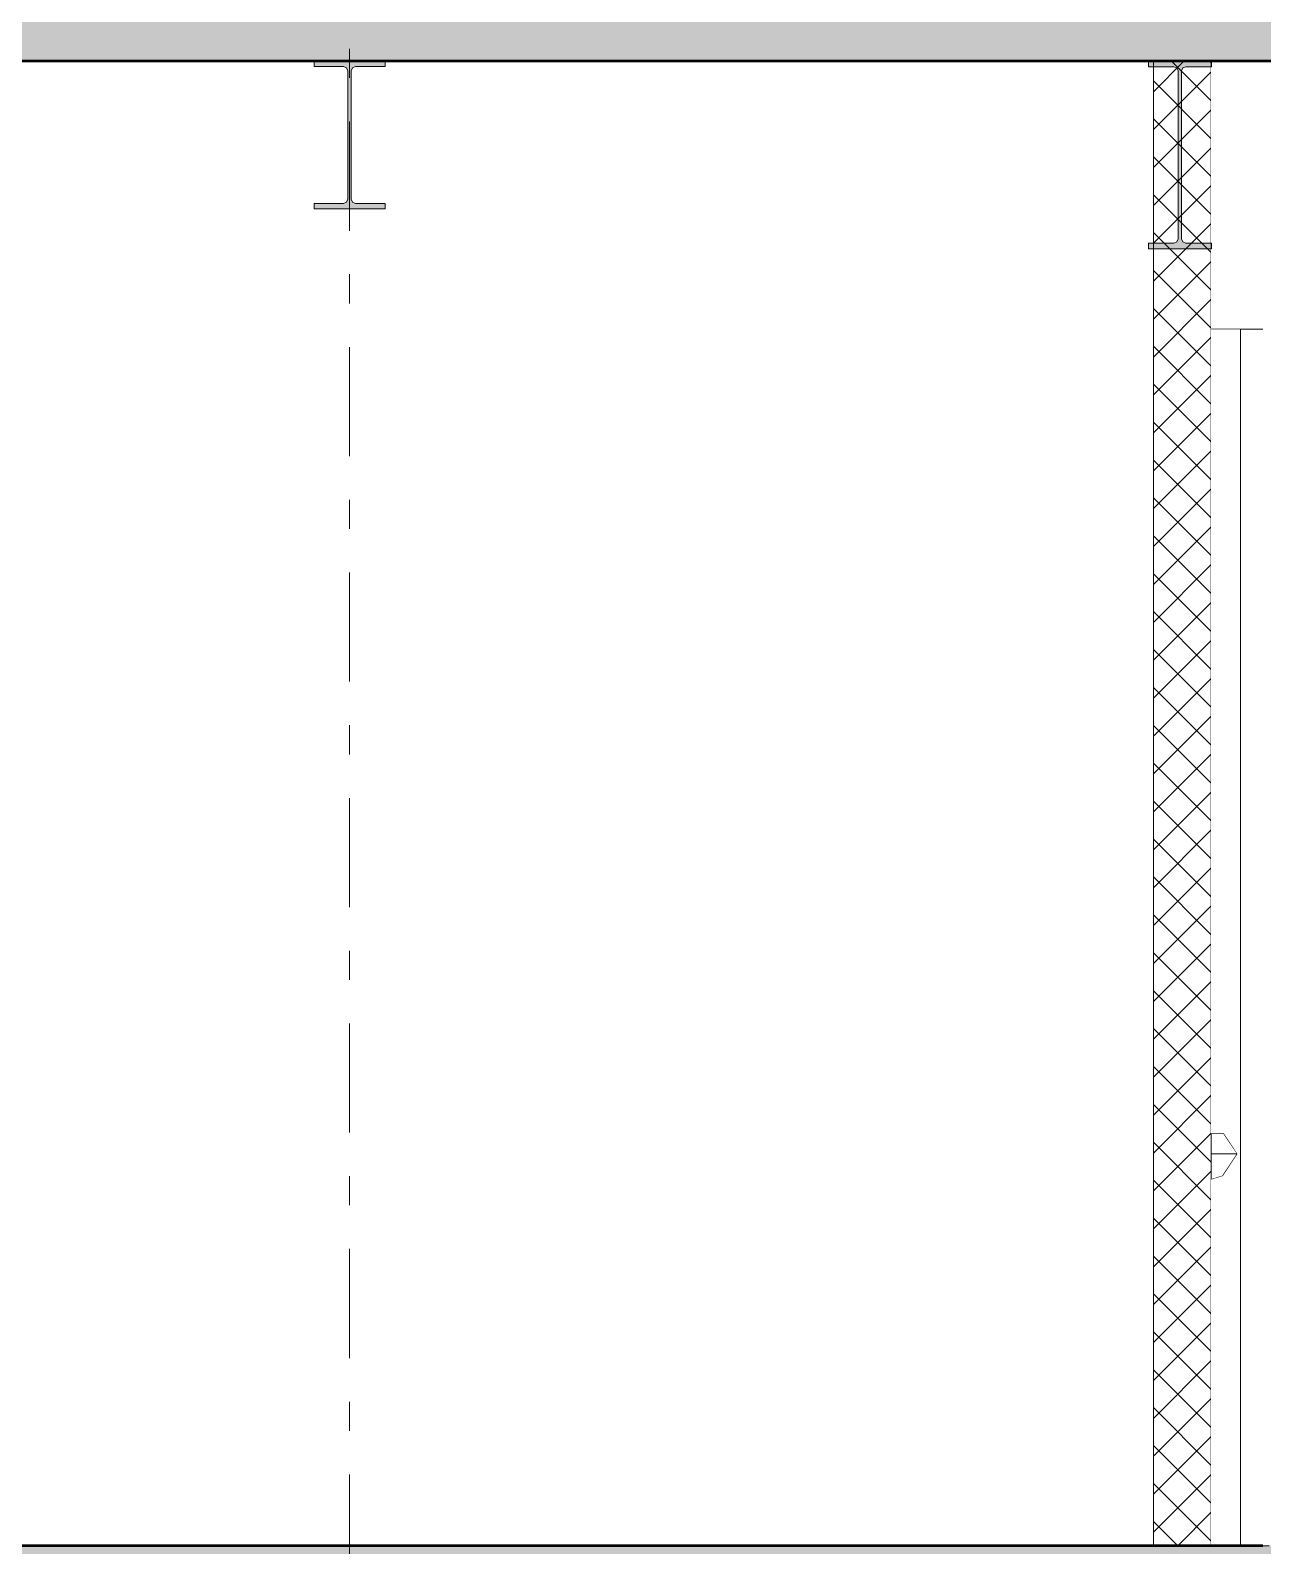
# Model space of a CAD drawing. Header units: millimetres. Extents: x -48147 to 1417267, y -496296 to 18123.
# Drawn here: x 1389794 to 1392783, y -491273 to -487598 of the extents above; entities that cross this region are included whole.
import ezdxf
from ezdxf.enums import TextEntityAlignment as Align

# ---------------------------------------------------------------- set-up
doc = ezdxf.new("R2010")
doc.units = ezdxf.units.MM
doc.header["$MEASUREMENT"] = 0
for name, pattern in [('Dashed', [2822.222233, 1411.111116, -1411.111116]), ('Double Dashed', [546.805537, 264.583325, -105.833328, 70.555556, -105.833328]), ('Wipeout_Contour', [1000, 0, -1000])]:
    doc.linetypes.add(name, pattern=pattern)
for name, color, linetype, lineweight, true_color in [('0_Pen_No__105', 7, 'Continuous', 15, 0xa6a6a6), ('A-230-M_FLOOR.IFC Import_Pen_No__109', 7, 'Continuous', 15, 0xa6a6a6), ('A-230-M_FLOOR.IFC Import_Pen_No__29', 7, 'Continuous', 50, 0x2a2a2a), ('New_A-15-MG_Structural_Grid_Phase_2_Pen_No__222', 7, 'Continuous', 13, 0x65af33), ('New_A-25-M_Wall_Int_Pen_No__107', 7, 'Continuous', 15, 0xa6a6a6), ('New_A-35-M_FFE_Sanitary_Pen_No__64', 7, 'Continuous', 20, 0x606060)]:
    doc.layers.add(name, color=color, linetype=linetype, lineweight=lineweight, true_color=true_color)
for name, color, linetype in [('A-230-M_FLOOR.IFC Import', 7, 'Continuous'), ('A-25-M_Wall_Int', 7, 'Continuous'), ('New_A-15-MG_Structural_Grid_Phase_2', 7, 'Continuous'), ('New_A-25-M_Wall_Int', 7, 'Continuous'), ('New_A-35-M_FFE_Sanitary', 7, 'Continuous'), ('S-280-M_STRUCT_FRAME.IFC Import', 7, 'Continuous')]:
    doc.layers.add(name, color=color, linetype=linetype)
for name, color, linetype, lineweight in [('A-25-M_Wall_Int_Pen_No__87', 8, 'Continuous', 20), ('New_A-25-M_Wall_Int_Pen_No__1', 7, 'Continuous', 13), ('New_A-25-M_Wall_Int_Pen_No__87', 8, 'Continuous', 20), ('S-280-M_STRUCT_FRAME.IFC Import_Pen_No__1', 7, 'Continuous', 13), ('S-280-M_STRUCT_FRAME.IFC Import_Pen_No__160', 5, 'Continuous', 200)]:
    doc.layers.add(name, color=color, linetype=linetype, lineweight=lineweight)
doc.styles.add('GENERATED_STYLE_2', font='')
doc.styles.get('GENERATED_STYLE_2').set_extended_font_data('Swis721 BT')
pattern_1 = [(0, (1376122.47, -491272.82), (0, 389.7114), [24.375, -200.625]), (0, (1376234.97, -491077.97), (0, 389.7114), [24.375, -200.625]), (60, (1376122.47, -491272.82), (-337.5, 194.8557), [24.375, -200.625]), (60, (1376347.47, -491272.82), (-337.5, 194.8557), [24.375, -200.625]), (120, (1376146.84, -491272.82), (337.5, 194.8557), [24.375, -200.625]), (120, (1376371.84, -491272.82), (337.5, 194.8557), [24.375, -200.625]), (0, (1376122.47, -491235.32), (0, 75), [0, -75, 0, -112.5]), (45, (1376159.97, -491235.32), (-53.03301, 53.03301), [0, -56.25, 0, -93.75])]

# ---------------------------------------------------------------- blocks, each defined once
blk = doc.blocks.new('Section Elem_45_2', base_point=(1376122.5, -491272.8))
at = {"color": 254, "linetype": 'Wipeout_Contour', "lineweight": 0, "ltscale": 64797155.62943944}
blk.add_wipeout([(1388131.6, -487672.8), (1388004.6, -487672.8), (1388004.6, -491272.8), (1392201.7, -491272.8), (1392201.7, -487672.8), (1390654.5, -487672.8), (1390654.5, -487685.8), (1390582.7, -487685.8), (1390575.5, -487688.8), (1390572.5, -487696), (1390572.5, -488007.6), (1390575.5, -488014.8), (1390582.7, -488017.8), (1390654.5, -488017.8), (1390654.5, -488030.8), (1390482.3, -488030.8), (1390482.3, -488017.8), (1390554.2, -488017.8), (1390561.4, -488014.8), (1390564.4, -488007.6), (1390564.4, -487696), (1390561.4, -487688.8), (1390554.2, -487685.8), (1390482.3, -487685.8), (1390482.3, -487672.8), (1388303.1, -487672.8), (1388303.1, -487684.3), (1388231.3, -487684.3), (1388224.1, -487687.3), (1388221.1, -487694.5), (1388221.1, -488006.1), (1388224.1, -488013.3), (1388231.3, -488016.3), (1388303.1, -488016.3), (1388303.1, -488027.8), (1388131.6, -488027.8), (1388131.6, -488016.3), (1388203.5, -488016.3), (1388210.7, -488013.3), (1388213.7, -488006.1), (1388213.7, -487694.5), (1388210.7, -487687.3), (1388203.5, -487684.3), (1388131.6, -487684.3)], dxfattribs=at).dxf.layer = 'New_A-25-M_Wall_Int'
at = {"color": 254, "linetype": 'Wipeout_Contour', "lineweight": 0, "ltscale": 14757032.83511702}
blk.add_wipeout([(1392341.7, -487672.8), (1392341.7, -491272.8), (1392517.9, -491272.8), (1392517.9, -488127.4), (1392505.6, -488127.4), (1392505.6, -488114.1), (1392517.9, -488114.1), (1392517.9, -487686.1), (1392505.6, -487686.1), (1392505.6, -487672.8)], dxfattribs=at).dxf.layer = 'New_A-25-M_Wall_Int'
blk = doc.blocks.new('Section Elem_352_2', base_point=(1376122.5, -491272.8))
at = {"color": 254, "linetype": 'Wipeout_Contour', "lineweight": 0, "ltscale": 5903229.064526692}
blk.add_wipeout([(1392341.7, -487672.8), (1392201.7, -487672.8), (1392201.7, -491272.8), (1392341.7, -491272.8)], dxfattribs=at).dxf.layer = 'New_A-25-M_Wall_Int'
blk = doc.blocks.new('Section Elem_359_2', base_point=(1376122.5, -491272.8))
at = {"color": 254, "linetype": 'Wipeout_Contour', "lineweight": 0, "ltscale": 4429365.884844554}
blk.add_wipeout([(1392657.9, -490289.1), (1392657.9, -490322.7), (1392677.5, -490322.7)], dxfattribs=at).dxf.layer = 'New_A-35-M_FFE_Sanitary'
at = {"color": 254, "linetype": 'Wipeout_Contour', "lineweight": 0, "ltscale": 5905802.290804926}
blk.add_wipeout([(1392657.9, -490272.8), (1392657.9, -490272.9), (1392688.7, -490272.9), (1392688.5, -490272.8)], dxfattribs=at).dxf.layer = 'New_A-35-M_FFE_Sanitary'
at = {"color": 254, "linetype": 'Wipeout_Contour', "lineweight": 0, "ltscale": 5905847.674940048}
blk.add_wipeout([(1392657.9, -490322.7), (1392657.9, -490322.8), (1392677.6, -490322.8), (1392677.5, -490322.7)], dxfattribs=at).dxf.layer = 'New_A-35-M_FFE_Sanitary'
at = {"color": 254, "linetype": 'Wipeout_Contour', "lineweight": 0, "ltscale": 5905847.807767788}
blk.add_wipeout([(1392657.9, -490322.8), (1392657.9, -490322.9), (1392677.5, -490322.9), (1392677.6, -490322.8)], dxfattribs=at).dxf.layer = 'New_A-35-M_FFE_Sanitary'
at = {"color": 254, "linetype": 'Wipeout_Contour', "lineweight": 0, "ltscale": 4429388.142178263}
blk.add_wipeout([(1392657.9, -490322.9), (1392657.9, -490356.7), (1392677.5, -490322.9)], dxfattribs=at).dxf.layer = 'New_A-35-M_FFE_Sanitary'
at = {"color": 254, "linetype": 'Wipeout_Contour', "lineweight": 0, "ltscale": 7382327.149605748}
blk.add_wipeout([(1392688.7, -490272.9), (1392657.9, -490272.9), (1392657.9, -490289.1), (1392677.5, -490322.7), (1392721.6, -490322.7)], dxfattribs=at).dxf.layer = 'New_A-35-M_FFE_Sanitary'
at = {"layer": 'New_A-35-M_FFE_Sanitary_Pen_No__64', "linetype": 'Continuous'}
for q in [(1392657.9, -490272.8), (1392688.7, -490272.9)]:
    blk.add_line((1392688.5, -490272.8), q, dxfattribs=at)
at = {"color": 254, "linetype": 'Wipeout_Contour', "lineweight": 0, "ltscale": 5905967.898240338}
blk.add_wipeout([(1392677.5, -490322.7), (1392677.6, -490322.8), (1392721.7, -490322.8), (1392721.6, -490322.7)], dxfattribs=at).dxf.layer = 'New_A-35-M_FFE_Sanitary'
at = {"color": 254, "linetype": 'Wipeout_Contour', "lineweight": 0, "ltscale": 5905968.031074879}
blk.add_wipeout([(1392677.6, -490322.8), (1392677.5, -490322.9), (1392721.6, -490322.9), (1392721.7, -490322.8)], dxfattribs=at).dxf.layer = 'New_A-35-M_FFE_Sanitary'
at = {"color": 254, "linetype": 'Wipeout_Contour', "lineweight": 0, "ltscale": 7382416.461650845}
blk.add_wipeout([(1392677.5, -490322.9), (1392657.9, -490356.7), (1392657.9, -490376.2), (1392686.5, -490376.2), (1392721.6, -490322.9)], dxfattribs=at).dxf.layer = 'New_A-35-M_FFE_Sanitary'
at = {"layer": 'New_A-35-M_FFE_Sanitary_Pen_No__64', "linetype": 'Continuous'}
for p, q in [((1392688.7, -490272.9), (1392721.6, -490322.7)), ((1392677.6, -490322.8), (1392657.9, -490322.8)), ((1392721.7, -490322.8), (1392677.6, -490322.8)), ((1392721.6, -490322.7), (1392721.7, -490322.8)), ((1392721.7, -490322.8), (1392721.6, -490322.9))]:
    blk.add_line(p, q, dxfattribs=at)
at = {"color": 254, "linetype": 'Wipeout_Contour', "lineweight": 0, "ltscale": 4429441.475667474}
blk.add_wipeout([(1392657.9, -490376.2), (1392657.9, -490385), (1392686.5, -490376.2)], dxfattribs=at).dxf.layer = 'New_A-35-M_FFE_Sanitary'
at = {"layer": 'New_A-35-M_FFE_Sanitary_Pen_No__64', "linetype": 'Continuous'}
for p, q in [((1392721.6, -490322.9), (1392686.5, -490376.2)), ((1392686.5, -490376.2), (1392657.9, -490385))]:
    blk.add_line(p, q, dxfattribs=at)
blk = doc.blocks.new('Section Elem_380_2', base_point=(1376122.5, -491272.8))
at = {"color": 254, "linetype": 'Wipeout_Contour', "lineweight": 0, "ltscale": 7382371.67994593}
blk.add_wipeout([(1392782.9, -488322.8), (1392729.2, -488322.8), (1392729.2, -491272.8), (1392782.9, -491272.8), (1392782.9, -491269.8)], dxfattribs=at).dxf.layer = 'New_A-25-M_Wall_Int'
blk = doc.blocks.new('Section Elem_384_2', base_point=(1376122.5, -491272.8))
at = {"color": 254, "linetype": 'Wipeout_Contour', "lineweight": 0, "ltscale": 5904422.248998682}
blk.add_wipeout([(1392517.9, -487672.8), (1392517.9, -491272.8), (1392657.9, -491272.8), (1392657.9, -487672.8)], dxfattribs=at).dxf.layer = 'New_A-25-M_Wall_Int'
at = {"layer": 'New_A-25-M_Wall_Int_Pen_No__107', "linetype": 'Continuous'}
h = blk.add_hatch(dxfattribs=at)
h.set_pattern_fill('Concrete_Block_0002', color=256, style=0, pattern_type=2)
h.set_pattern_definition([(45, (1376122.47, -491272.82), (-45.96194, 45.96194), []), (135, (1376122.47, -491272.82), (45.96194, 45.96194), [])])
h.paths.add_polyline_path([(1392517.9, -487672.8), (1392517.9, -491272.8), (1392657.9, -491272.8), (1392657.9, -487672.8)])
at = {"layer": 'New_A-25-M_Wall_Int_Pen_No__1', "linetype": 'Continuous'}
for p, q in [((1392517.9, -487672.8), (1392517.9, -491272.8)), ((1392657.9, -487672.8), (1392657.9, -491272.8))]:
    blk.add_line(p, q, dxfattribs=at)
blk = doc.blocks.new('Section Elem_389_2', base_point=(1376122.5, -491272.8))
at = {"color": 254, "linetype": 'Wipeout_Contour', "lineweight": 0, "ltscale": 20674635.19804991}
blk.add_wipeout([(1392658.5, -487686.1), (1392657.9, -487686.1), (1392657.9, -488114.1), (1392658.5, -488114.1), (1392658.5, -488127.4), (1392657.9, -488127.4), (1392657.9, -488322.8), (1392782.9, -488322.8), (1392782.9, -488099.8), (1396482.9, -488099.8), (1396482.9, -488322.8), (1396569.2, -488322.8), (1396569.2, -487672.8), (1392658.5, -487672.8)], dxfattribs=at).dxf.layer = 'New_A-25-M_Wall_Int'
at = {"layer": 'New_A-25-M_Wall_Int_Pen_No__87', "linetype": 'Continuous'}
for p, q in [((1392657.9, -488322.8), (1392782.9, -488322.8)), ((1396482.9, -488322.8), (1396569.2, -488322.8))]:
    blk.add_line(p, q, dxfattribs=at)
blk = doc.blocks.new('Section Elem_421_2', base_point=(1376122.5, -491272.8))
at = {"color": 254, "linetype": 'Wipeout_Contour', "lineweight": 0, "ltscale": 17717126.6149615}
blk.add_wipeout([(1392657.9, -488322.8), (1392657.9, -490272.8), (1392688.5, -490272.8), (1392688.7, -490272.9), (1392721.6, -490322.7), (1392721.7, -490322.8), (1392721.6, -490322.9), (1392686.5, -490376.2), (1392657.9, -490385), (1392657.9, -491272.8), (1392729.2, -491272.8), (1392729.2, -488322.8)], dxfattribs=at).dxf.layer = 'A-25-M_Wall_Int'
at = {"layer": 'A-25-M_Wall_Int_Pen_No__87', "linetype": 'Continuous'}
blk.add_line((1392729.2, -491272.8), (1392729.2, -488322.8), dxfattribs=at)
blk = doc.blocks.new('Section Elem_477_2', base_point=(1376122.5, -491272.8))
at = {"layer": 'S-280-M_STRUCT_FRAME.IFC Import_Pen_No__160', "linetype": 'Continuous', "lineweight": 0, "true_color": 0x00007f}
blk.add_hatch(color=176, dxfattribs=at).paths.add_polyline_path([(1390482.3, -488030.8), (1390654.5, -488030.8), (1390654.5, -488017.8), (1390582.7, -488017.8), (1390575.5, -488014.8), (1390572.5, -488007.6), (1390572.5, -487696), (1390575.5, -487688.8), (1390582.7, -487685.8), (1390654.5, -487685.8), (1390654.5, -487672.8), (1390482.3, -487672.8), (1390482.3, -487685.8), (1390554.2, -487685.8), (1390561.4, -487688.8), (1390564.4, -487696), (1390564.4, -488007.6), (1390561.4, -488014.8), (1390554.2, -488017.8), (1390482.3, -488017.8)])
at = {"layer": 'S-280-M_STRUCT_FRAME.IFC Import_Pen_No__1', "linetype": 'Continuous'}
for p, q in [((1390482.3, -487672.8), (1390482.3, -487685.8)), ((1390654.5, -487672.8), (1390654.5, -487685.8)), ((1390482.3, -488017.8), (1390482.3, -488030.8)), ((1390654.5, -488030.8), (1390482.3, -488030.8)), ((1390654.5, -488017.8), (1390654.5, -488030.8))]:
    blk.add_line(p, q, dxfattribs=at)
at = {"layer": 'S-280-M_STRUCT_FRAME.IFC Import_Pen_No__1', "linetype": 'Continuous', "flags": 128}
for points in [[(1390561.4, -487688.8), (1390554.2, -487685.8), (1390482.3, -487685.8)], [(1390561.4, -487688.8), (1390564.4, -487696), (1390564.4, -488007.6), (1390561.4, -488014.8)], [(1390575.5, -487688.8), (1390572.5, -487696), (1390572.5, -488007.6), (1390575.5, -488014.8)], [(1390654.5, -487685.8), (1390582.7, -487685.8), (1390575.5, -487688.8)], [(1390561.4, -488014.8), (1390554.2, -488017.8), (1390482.3, -488017.8)], [(1390575.5, -488014.8), (1390582.7, -488017.8), (1390654.5, -488017.8)]]:
    blk.add_lwpolyline(points, dxfattribs=at)
blk = doc.blocks.new('Section Elem_480_2', base_point=(1376122.5, -491272.8))
at = {"layer": 'S-280-M_STRUCT_FRAME.IFC Import_Pen_No__160', "linetype": 'Continuous', "lineweight": 0, "true_color": 0x00007f}
blk.add_hatch(color=176, dxfattribs=at).paths.add_polyline_path([(1392505.6, -488127.4), (1392658.5, -488127.4), (1392658.5, -488114.1), (1392596.3, -488114.1), (1392589.1, -488111.1), (1392586.1, -488103.9), (1392586.1, -487696.3), (1392589.1, -487689.1), (1392596.3, -487686.1), (1392658.5, -487686.1), (1392658.5, -487672.8), (1392505.6, -487672.8), (1392505.6, -487686.1), (1392567.8, -487686.1), (1392575, -487689.1), (1392578, -487696.3), (1392578, -488103.9), (1392575, -488111.1), (1392567.8, -488114.1), (1392505.6, -488114.1)])
at = {"layer": 'S-280-M_STRUCT_FRAME.IFC Import_Pen_No__1', "linetype": 'Continuous'}
for p, q in [((1392505.6, -487672.8), (1392505.6, -487686.1)), ((1392658.5, -487672.8), (1392658.5, -487686.1)), ((1392505.6, -488114.1), (1392505.6, -488127.4)), ((1392658.5, -488127.4), (1392505.6, -488127.4)), ((1392658.5, -488114.1), (1392658.5, -488127.4))]:
    blk.add_line(p, q, dxfattribs=at)
at = {"layer": 'S-280-M_STRUCT_FRAME.IFC Import_Pen_No__1', "linetype": 'Continuous', "flags": 128}
for points in [[(1392575, -487689.1), (1392567.8, -487686.1), (1392505.6, -487686.1)], [(1392575, -487689.1), (1392578, -487696.3), (1392578, -488103.9), (1392575, -488111.1)], [(1392589.1, -487689.1), (1392586.1, -487696.3), (1392586.1, -488103.9), (1392589.1, -488111.1)], [(1392658.5, -487686.1), (1392596.3, -487686.1), (1392589.1, -487689.1)], [(1392575, -488111.1), (1392567.8, -488114.1), (1392505.6, -488114.1)], [(1392589.1, -488111.1), (1392596.3, -488114.1), (1392658.5, -488114.1)]]:
    blk.add_lwpolyline(points, dxfattribs=at)
blk = doc.blocks.new('Section Elem_725_2', base_point=(1376122.5, -491272.8))
at = {"color": 254, "linetype": 'Wipeout_Contour', "lineweight": 0, "ltscale": 5919976.239013668}
blk.add_wipeout([(1385633.6, -487672.8), (1409087.1, -487672.8), (1409087.1, -487522.8), (1385633.6, -487522.8)], dxfattribs=at).dxf.layer = 'A-230-M_FLOOR.IFC Import'
at = {"layer": 'A-230-M_FLOOR.IFC Import_Pen_No__109', "linetype": 'Continuous'}
h = blk.add_hatch(dxfattribs=at)
h.set_pattern_fill('Lightweight_Concrete_0002', color=256, style=0, pattern_type=2)
h.set_pattern_definition(pattern_1)
h.paths.add_polyline_path([(1385633.6, -487672.8), (1409087.1, -487672.8), (1409087.1, -487522.8), (1385633.6, -487522.8)])
at = {"layer": 'A-230-M_FLOOR.IFC Import_Pen_No__29', "linetype": 'Continuous'}
for p, q in [((1390482.3, -487672.8), (1388303.1, -487672.8)), ((1390654.5, -487672.8), (1390482.3, -487672.8)), ((1392505.6, -487672.8), (1390654.5, -487672.8)), ((1396660.9, -487672.8), (1392658.5, -487672.8))]:
    blk.add_line(p, q, dxfattribs=at)
at = {"layer": 'A-230-M_FLOOR.IFC Import_Pen_No__29', "linetype": 'Continuous', "flags": 128}
blk.add_lwpolyline([(1392658.5, -487672.8), (1392657.9, -487672.8), (1392517.9, -487672.8), (1392505.6, -487672.8)], dxfattribs=at)
blk = doc.blocks.new('Section Elem_742_2', base_point=(1376122.5, -491272.8))
at = {"color": 254, "linetype": 'Wipeout_Contour', "lineweight": 0, "ltscale": 5901751.012445623}
blk.add_wipeout([(1385633.6, -491522.8), (1396769.2, -491522.8), (1396769.2, -491272.8), (1385633.6, -491272.8)], dxfattribs=at).dxf.layer = 'A-230-M_FLOOR.IFC Import'
at = {"layer": 'A-230-M_FLOOR.IFC Import_Pen_No__109', "linetype": 'Continuous'}
h = blk.add_hatch(dxfattribs=at)
h.set_pattern_fill('Lightweight_Concrete_0002', color=256, style=0, pattern_type=2)
h.set_pattern_definition(pattern_1)
h.paths.add_polyline_path([(1385633.6, -491522.8), (1396769.2, -491522.8), (1396769.2, -491272.8), (1385633.6, -491272.8)])
at = {"layer": 'A-230-M_FLOOR.IFC Import_Pen_No__29', "linetype": 'Continuous'}
for p, q in [((1392657.9, -491272.8), (1392517.9, -491272.8)), ((1392782.9, -491272.8), (1392657.9, -491272.8))]:
    blk.add_line(p, q, dxfattribs=at)
at = {"layer": 'A-230-M_FLOOR.IFC Import_Pen_No__29', "linetype": 'Continuous', "flags": 128}
blk.add_lwpolyline([(1392517.9, -491272.8), (1385633.6, -491272.8), (1376388, -491272.8)], dxfattribs=at)
blk = doc.blocks.new('Standard grid marker[10]_2', base_point=(1390568.2, -469868.2))
at = {"layer": 'New_A-15-MG_Structural_Grid_Phase_2_Pen_No__222', "linetype": 'Double Dashed'}
blk.add_line((1390568.2, -470868.2), (1390568.2, -494272.8), dxfattribs=at)
at = {"layer": 'New_A-15-MG_Structural_Grid_Phase_2_Pen_No__222', "style": 'GENERATED_STYLE_2'}
for tag, p in [('AC_MarkerText_1_0', (1390568.2, -469597.6)), ('AC_MarkerText_1_1', (1390568.2, -495502.2))]:
    blk.add_attdef(tag, text='', height=175, rotation=360, dxfattribs=at).set_placement(p, align=Align.MIDDLE_CENTER)
blk = doc.blocks.new('S-25 Building Section_STORY_MARKER', base_point=(1376122.5, -491272.8))
at = {"layer": '0_Pen_No__105', "linetype": 'Dashed', "ltscale": 0.1}
blk.add_line((1357662.3, -491272.8), (1413604.9, -491272.8), dxfattribs=at)

msp = doc.modelspace()

# ---------------------------------------------------------------- block references
at = {"layer": 'New_A-25-M_Wall_Int'}
msp.add_blockref('Section Elem_45_2', (1376122.5, -491272.8), dxfattribs=at)
at = {"layer": 'New_A-35-M_FFE_Sanitary'}
msp.add_blockref('Section Elem_359_2', (1376122.5, -491272.8), dxfattribs=at)

# ---------------------------------------------------------------- next in the draw order: block references
at = {"layer": 'New_A-25-M_Wall_Int'}
for name in ['Section Elem_352_2', 'Section Elem_384_2', 'Section Elem_380_2']:
    msp.add_blockref(name, (1376122.5, -491272.8), dxfattribs=at)
at = {"layer": 'S-280-M_STRUCT_FRAME.IFC Import'}
msp.add_blockref('Section Elem_477_2', (1376122.5, -491272.8), dxfattribs=at)

# ---------------------------------------------------------------- next in the draw order: block references
at = {"layer": 'New_A-25-M_Wall_Int'}
msp.add_blockref('Section Elem_389_2', (1376122.5, -491272.8), dxfattribs=at)

# ---------------------------------------------------------------- next in the draw order: block references
at = {"layer": 'A-25-M_Wall_Int'}
msp.add_blockref('Section Elem_421_2', (1376122.5, -491272.8), dxfattribs=at)
at = {"layer": 'S-280-M_STRUCT_FRAME.IFC Import'}
msp.add_blockref('Section Elem_480_2', (1376122.5, -491272.8), dxfattribs=at)

# ---------------------------------------------------------------- next in the draw order: block references
at = {"layer": 'A-230-M_FLOOR.IFC Import'}
for name in ['Section Elem_725_2', 'Section Elem_742_2']:
    msp.add_blockref(name, (1376122.5, -491272.8), dxfattribs=at)

# ---------------------------------------------------------------- next in the draw order: block references
at = {"layer": 'New_A-15-MG_Structural_Grid_Phase_2', "color": 8, "linetype": 'Continuous', "lineweight": 15}
msp.add_blockref('Standard grid marker[10]_2', (1390568.2, -469868.2), dxfattribs=at)

# ---------------------------------------------------------------- next in the draw order: block references
at = {"linetype": 'Continuous', "lineweight": 0}
msp.add_blockref('S-25 Building Section_STORY_MARKER', (1376122.5, -491272.8), dxfattribs=at)

doc.saveas('drawing.dxf')
